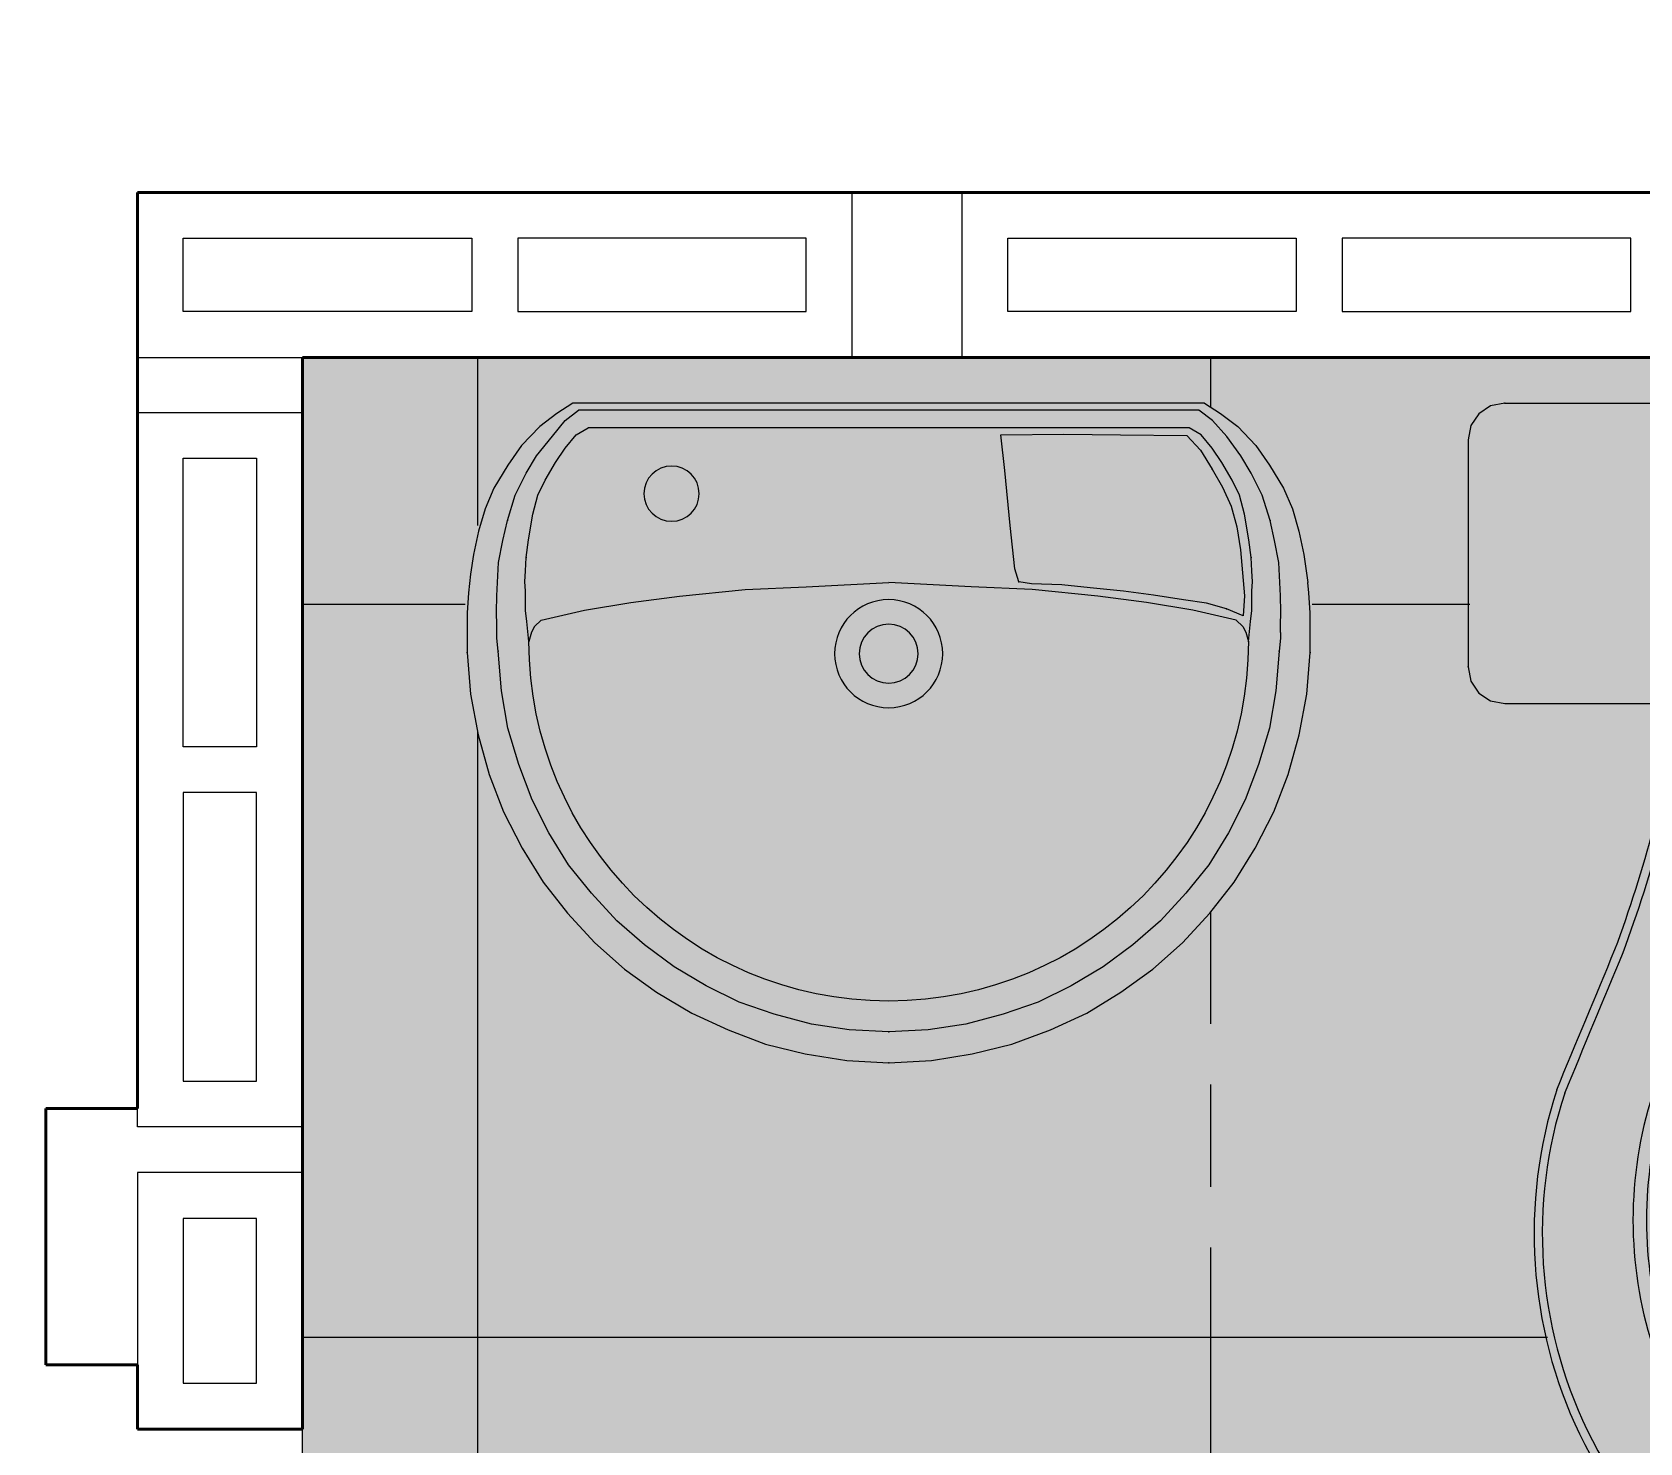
# Model space of a CAD drawing. Header units: millimetres. Extents: x 173 to 410, y -14 to 183.
# Drawn here: x 356.483 to 357.36, y -0.423 to 0.347 of the extents above; entities that cross this region are included whole.
import ezdxf

# ---------------------------------------------------------------- set-up
doc = ezdxf.new("R2010")
doc.units = ezdxf.units.MM
doc.linetypes.add('HIDDEN', pattern=[0.05, 0.025, -0.025])
doc.layers.get('0').update_dxf_attribs({"color": 4})
for name, color, linetype, lineweight in [('ARQ Alvenaria', 201, 'Continuous', 40), ('ARQ Anotações', 2, 'Continuous', 5), ('ARQ Equipamento', 4, 'Continuous', 18), ('ARQ Hachuras', 8, 'Continuous', 5), ('ARQ Visto', 152, 'Continuous', 13)]:
    doc.layers.add(name, color=color, linetype=linetype, lineweight=lineweight)
doc.layers.add('ARQ Forros', color=7, linetype='HIDDEN', lineweight=5, true_color=0xcacaca)
doc.layers.add('ARQ Pisos', color=9, linetype='Continuous', lineweight=5, true_color=0x808080)
doc.styles.get("Standard").update_dxf_attribs({"font": 'arial.ttf'})
doc.dimstyles.new('Executivo 1-50', dxfattribs={"dimtxt": 0.1, "dimasz": 0.035, "dimexe": 0, "dimexo": 0.0625, "dimgap": 0.03, "dimtad": 1, "dimzin": 0, "dimdsep": 46, "dimtxsty": 'Standard', "dimblk": 'DOT', "dimcen": 0.09, "dimclrd": 8, "dimclre": 8, "dimadec": 0, "dimazin": 0, "dimtfac": 1, "dimtix": 1, "dimtmove": 2, "dimatfit": 3, "dimldrblk": 'DOT', "dimfxl": 0.18, "dimfxlon": 1, "dimtolj": 1, "dimtzin": 0, "dimarcsym": 0})

# ---------------------------------------------------------------- blocks, each defined once
blk = doc.blocks.new('CP929_3')
at = {"layer": 'ARQ Equipamento', "lineweight": 13}
for p, q in [((-0.2115287524481368, -0.01643166668323602), (-0.2179712525227001, -0.02072666673294407)), ((-0.2036545856903376, -0.015), (-0.2115287524481368, -0.01643166668323602)), ((-0.2036545856903376, -0.015), (0.2036545856903376, -0.015)), ((0.2036545856903376, -0.015), (0.2115287524481368, -0.01643166668323602)), ((0.2115287524481368, -0.01643166668323602), (0.2172554191810809, -0.02072666673294407)), ((-0.2179712525227001, -0.02072666673294407), (-0.2222662525724058, -0.02716916680750728)), ((0.2172554191810809, -0.02072666673294407), (0.221550419230789, -0.02716916680750728)), ((-0.2222662525724058, -0.02716916680750728), (-0.2236979192556419, -0.03504333356530537)), ((-0.2236979192556419, -0.03504333356530537), (-0.2236979192556419, -0.1588825016652288)), ((0.221550419230789, -0.02716916680750728), (0.222982085914025, -0.03504333356530537)), ((0.222982085914025, -0.03504333356530537), (0.222982085914025, -0.1588825016652288)), ((-0.2236979192556419, -0.1588825016652288), (-0.2222662525724058, -0.166756668423028)), ((0.222982085914025, -0.1588825016652288), (0.221550419230789, -0.166756668423028)), ((-0.2222662525724058, -0.166756668423028), (-0.2179712525227001, -0.1731991684975913)), ((-0.2179712525227001, -0.1731991684975913), (-0.2115287524481368, -0.1774941685472993)), ((0.2172554191810809, -0.1731991684975913), (0.2115287524481368, -0.1774941685472993)), ((0.221550419230789, -0.166756668423028), (0.2172554191810809, -0.1731991684975913)), ((-0.2115287524481368, -0.1774941685472993), (-0.2036545856903376, -0.1789258352305353)), ((-0.2036545856903376, -0.1789258352305353), (-0.0003579166708072989, -0.1789258352305353)), ((-0.1027220845221905, -0.1796416685721533), (-0.1025311956310929, -0.1789258352305353)), ((0.2036545856903376, -0.1789258352305353), (-0.0003579166708072989, -0.1789258352305353)), ((0.1020062511805736, -0.1796416685721533), (0.1018153622894761, -0.1789258352305365)), ((0.2115287524481368, -0.1774941685472993), (0.2036545856903376, -0.1789258352305353)), ((-0.04044458380142033, -0.4373416715546546), (-0.04044458380142033, -0.360031670659904)), ((-0.04044458380142033, -0.360031670659904), (0.0003579166708095727, -0.360031670659904)), ((0.04044458380142033, -0.360031670659904), (-0.0003579166708072989, -0.360031670659904)), ((0.04044458380142033, -0.4373416715546546), (0.04044458380142033, -0.360031670659904))]:
    blk.add_line(p, q, dxfattribs=at)
for centre, radius in [((-0.0003579166708084225, -0.09696291761526711), 0.02158674712537493), ((-0.0003579166708084225, -0.09696291761526711), 0.018), ((-0.08411041764011998, -0.2458562526718231), 0.007516250086989658), ((0.08411041764012225, -0.2458562526718231), 0.007516250086989658)]:
    blk.add_circle(centre, radius, dxfattribs=at)
for centre, radius, start, end in [((-0.8587507371943275, -0.04854978668577985), 0.7625662167318603, 339.690884909924, 350.1629842843437), ((-0.8587507371943275, -0.04854978668577985), 0.7673098495117608, 339.690884909924, 350.1629842843437), ((0.8580349038527129, -0.04854978668577985), 0.7673098495117607, 189.8370157156563, 200.309115090076), ((0.8580349038527129, -0.04854978668577985), 0.7625662167318601, 189.8370157156563, 200.309115090076), ((-0.0003579166708072791, -0.3903805271800241), 0.1033638573651627, 90, 118.3761497668507), ((-0.0003579166708073351, -0.3903805271800262), 0.1033638573651648, 61.62385023314987, 89.99999999999997), ((-0.0003579166708073234, -0.3917922000729845), 0.09664782009355682, 89.99999999999999, 118.3761497668475), ((-0.0003579166708090741, -0.3917922000729874), 0.09664782009355964, 61.6238502331476, 89.99999999999898), ((0.01800337666368577, -0.4243728415082628), 0.1419982271193735, 118.3761497668502, 142.5177558963782), ((0.01763615079699627, -0.4251046681146561), 0.1345095024526816, 118.3761497668485, 142.5177558963809), ((-0.01835198413861313, -0.425104668114657), 0.1345095024526829, 37.48224410362138, 61.62385023314739), ((-0.01871921000530221, -0.424372841508264), 0.1419982271193757, 37.48224410362177, 61.62385023314937), ((-26.81303429814568, 10.72362884995541), 28.86297592288173, 337.3537962557552, 337.5183243718109), ((-25.37493177573591, 10.12485780523429), 27.30994412214506, 337.3514445783949, 337.5257351563743), ((25.37421594239429, 10.12485780523429), 27.30994412214506, 202.4742648436261, 202.6485554216055), ((26.81231846480406, 10.72362884995541), 28.86297592288174, 202.4816756281894, 202.6462037442452), ((0.04687807340122799, -0.4465149620908493), 0.1783853349403976, 142.5177558963782, 162.378416261088), ((-0.04759390674287589, -0.4465149620908747), 0.1783853349404395, 17.62158373891413, 37.48224410362179), ((0.04593335359978968, -0.4468039462855938), 0.1701688681172886, 142.51775589638, 162.3784162610702), ((-0.04664918694143242, -0.4468039462856248), 0.1701688681173288, 17.62158373889562, 37.48224410362459), ((0.06713372339786475, -0.4681412134071888), 0.2548776603958346, 162.090390093974, 205.4458276580441), ((0.0634273420000136, -0.4683659861772171), 0.2466944592399836, 161.867018372738, 205.762459364546), ((0.09236828956680486, -0.4609641718280501), 0.2261151938216108, 162.3784162610843, 180), ((-0.09308412290847161, -0.4609641718280501), 0.226115193821663, 1.406608122040671e-14, 17.62158373890987), ((-0.0641431753416282, -0.4683659861772171), 0.2466944592399836, 334.2375406354478, 18.13298162726201), ((-0.06784955673947934, -0.4681412134071888), 0.2548776603958346, 334.5541723419512, 17.90960990602599), ((0.09051376544205092, -0.4609641718280514), 0.2169441298208739, 162.3784162610696, 179.9999999999996), ((-0.09122959878371745, -0.4609641718280464), 0.2169441298209259, 359.9999999999991, 17.62158373889256), ((0, -0.4373416715546546), 0.04044458380142014, 180, 0), ((0.0923682895667941, -0.46096417182805), 0.2261151938216001, 180, 197.6215837389161), ((0.0905137654420409, -0.4609641718280461), 0.2169441298208639, 180.000000000001, 197.6215837389387), ((-0.0912295987836953, -0.4609641718280519), 0.2169441298209037, 342.3784162610907, 4.9846409423031e-13), ((-0.0930841229084492, -0.4609641718280499), 0.2261151938216406, 342.3784162610873, 359.9999999999999), ((0.04687807340122102, -0.475413381565256), 0.1783853349403889, 197.6215837389105, 217.4822441036218), ((0.0459333535997848, -0.4751243973705152), 0.1701688681172801, 197.6215837389364, 217.4822441036202), ((-0.04664918694142095, -0.4751243973704897), 0.1701688681173119, 322.517755896379, 342.3784162610893), ((-0.04759390674286077, -0.4754133815652367), 0.1783853349404206, 322.5177558963781, 342.3784162610865), ((0.007941428634164822, -0.4951440882259712), 0.1898284066500006, 205.762459364546, 267.2081109574299), ((0.007941428634164822, -0.4951440882259712), 0.1850847738701, 205.762459364546, 267.2081109574299), ((0.01763615079699852, -0.4968236755414418), 0.1345095024526854, 217.4822441036212, 241.6238502331457), ((-0.00865726197577942, -0.4951440882259712), 0.1850847738700999, 272.7918890425701, 334.2375406354479), ((-0.00865726197577942, -0.4951440882259712), 0.1898284066500005, 272.7918890425701, 334.2375406354479), ((-0.01835198413861322, -0.496823675541443), 0.134509502452684, 298.3761497668524, 322.5177558963813), ((0.0180033766636887, -0.4975555021478348), 0.1419982271193772, 217.4822441036219, 241.6238502331482), ((-0.01871921000530266, -0.4975555021478352), 0.1419982271193765, 298.3761497668507, 322.5177558963781), ((-0.0003579166708072091, -0.5315478164760731), 0.1033638573651655, 241.6238502331486, 270), ((-0.0003579166708083617, -0.530136143583112), 0.09664782009356031, 241.6238502331467, 270.0000000000007), ((-0.0003579166708069171, -0.5301361435831127), 0.09664782009355966, 269.9999999999998, 298.376149766851), ((-0.0003579166708074449, -0.5315478164760739), 0.1033638573651648, 270.0000000000001, 298.3761497668502)]:
    blk.add_arc(centre, radius, start, end, dxfattribs=at)
for p in [(-0.2036545856903376, -0.015), (0.2036545856903376, -0.015), (-0.2236979192556419, -0.1588825016652288), (0.222982085914025, -0.1588825016652288), (-0.1027220845221905, -0.1796416685721533), (0.1020062511805736, -0.1796416685721533)]:
    blk.add_point(p, dxfattribs=at)
blk = doc.blocks.new('L915_2')
at = {"layer": 'ARQ Equipamento', "lineweight": 13}
for p, q in [((-0.1723498485683354, 0), (-0.1810382965394297, -0.005638495542108331)), ((-0.1723498485683354, 0), (0.1723498485683331, 0)), ((0.1723498485683308, 0), (0.1810382965394274, -0.005638495542108331)), ((-0.1810382965394297, -0.005638495542108331), (-0.190492244698753, -0.0127755590464011)), ((-0.1766634614549753, -0.00935605008583309), (-0.1693665184884139, -0.003832018698348634)), ((-0.1693665184884117, -0.003832018698347497), (0.1693665184884117, -0.003832018698348634)), ((0.1766634614549707, -0.009356050085833092), (0.1693665184884117, -0.003832018698348634)), ((0.1810382965394274, -0.005638495542108331), (0.1904922446987507, -0.0127755590464011)), ((-0.190492244698753, -0.0127755590464011), (-0.2003663740720708, -0.02306131497144007)), ((-0.1845554168479998, -0.01817578337747191), (-0.1766634614549753, -0.00935605008583309)), ((-0.1765746175842082, -0.02446877692793521), (-0.1706201029217823, -0.01726664938147735)), ((-0.1706201029217823, -0.01726664938147735), (-0.1640387884452844, -0.01336953813848311)), ((-0.1640387884452821, -0.01336953813848197), (0.1640387884452798, -0.01336953813848311)), ((-0.126616084820987, -0.01724171474971797), (-0.1627384953516685, -0.01755556290266725)), ((-0.09551937771821713, -0.01692786659676813), (-0.126616084820987, -0.01724171474971797)), ((-0.06128160597300166, -0.01724171474971797), (-0.09551937771821713, -0.01692786659676813)), ((-0.06348036641749104, -0.03670023945347511), (-0.06128160597300166, -0.01724171474971797)), ((0.1706201029217823, -0.01726664938147735), (0.1640387884452798, -0.01336953813848311)), ((0.1765746175842082, -0.02446877692793521), (0.1706201029217823, -0.01726664938147735)), ((0.1835593534338545, -0.01802339494242347), (0.1766634614549707, -0.009356050085833092)), ((0.1904922446987507, -0.0127755590464011), (0.2003663740720685, -0.02306131497144007)), ((-0.2003663740720708, -0.02306131497144007), (-0.2079295447553522, -0.03376690263049001)), ((-0.1921729543599645, -0.02872898260147337), (-0.1845554168479998, -0.01817578337747191)), ((-0.1819023476273401, -0.0322971572763214), (-0.1765746175842082, -0.02446877692793521)), ((-0.170277096077873, -0.02571558448979829), (-0.17655925575232, -0.03607254314757597)), ((-0.1627384953516685, -0.01755556290266725), (-0.170277096077873, -0.02571558448979829)), ((0.1819023476273355, -0.0322971572763214), (0.1765746175842082, -0.02446877692793521)), ((0.1921729543599599, -0.02872898260147338), (0.1835593534338545, -0.01802339494242347)), ((0.2003663740720685, -0.02306131497144007), (0.20792954475535, -0.03376690263049001)), ((-0.2079295447553522, -0.03376690263049001), (-0.2154927002438535, -0.04636171789781031)), ((-0.1978453171776459, -0.03817509025326898), (-0.1921729543599645, -0.02872898260147337)), ((-0.1875405221930601, -0.04196014000374305), (-0.1819023476273401, -0.0322971572763214)), ((0.1875405221930555, -0.04196014000374305), (0.1819023476273355, -0.0322971572763214)), ((0.1978453171776414, -0.03817509025326898), (0.1921729543599599, -0.02872898260147338)), ((0.20792954475535, -0.03376690263049001), (0.2154927002438512, -0.04636171789781031)), ((-0.2039378764041044, -0.0501401579195732), (-0.1978453171776459, -0.03817509025326898)), ((-0.1914251889130583, -0.05024054982209236), (-0.1875405221930601, -0.04196014000374305)), ((-0.17655925575232, -0.03607254314757597), (-0.1822132024982784, -0.0458018054994551)), ((-0.06630733979046909, -0.06682955577318125), (-0.06348036641749104, -0.03670023945347511)), ((0.191425188913056, -0.05024054982209236), (0.1875405221930555, -0.04196014000374305)), ((0.2039378764040998, -0.0501401579195732), (0.1978453171776414, -0.03817509025326898)), ((-0.2154927002438535, -0.04636171789781031), (-0.2203247310230995, -0.05769703796309841)), ((-0.2081396277649606, -0.06399443799936932), (-0.2039378764041044, -0.0501401579195732)), ((-0.1942739364038425, -0.06059105069894543), (-0.1914251889130583, -0.05024054982209236)), ((-0.1822132024982784, -0.0458018054994551), (-0.1869248146567247, -0.05615876415723278)), ((0.1942739364038402, -0.06059105069894543), (0.191425188913056, -0.05024054982209236)), ((0.2081396277649583, -0.06399443799936932), (0.2039378764040998, -0.0501401579195732)), ((0.2154927002438512, -0.04636171789781031), (0.220324731023095, -0.05769703796309841)), ((-0.2203247310230995, -0.05769703796309841), (-0.2238962181603506, -0.0698720214964078)), ((-0.1966319533233604, -0.07457044458611904), (-0.1942739364038425, -0.06059105069894543)), ((-0.1869248146567247, -0.05615876415723278), (-0.1900658944939482, -0.06745725207908038)), ((0.1966319533233559, -0.07457044458611904), (0.1942739364038402, -0.06059105069894543)), ((0.220324731023095, -0.05769703796309841), (0.223896218160346, -0.0698720214964078)), ((-0.2238962181603506, -0.0698720214964078), (-0.226627373259164, -0.08267673743595537)), ((-0.21066068465939, -0.07490994152542442), (-0.2081396277649606, -0.06399443799936932)), ((-0.1900658944939482, -0.06745725207908038), (-0.1919505484741944, -0.08001114780750528)), ((-0.06882020669920394, -0.09036810646528295), (-0.06630733979046909, -0.06682955577318125)), ((0.2106606846593854, -0.07490994152542442), (0.2081396277649583, -0.06399443799936932)), ((0.223896218160346, -0.0698720214964078), (0.2266273732591617, -0.08267673743595537)), ((-0.2129716433494264, -0.08687500919172862), (-0.21066068465939, -0.07490994152542442)), ((-0.1978855377567311, -0.08427764411940303), (-0.1966319533233604, -0.07457044458611904)), ((0.1978855377567265, -0.08427764411940303), (0.1966319533233559, -0.07457044458611904)), ((0.2129716433494241, -0.08687500919172862), (0.2106606846593854, -0.07490994152542442)), ((-0.226627373259164, -0.08267673743595537), (-0.2287267474987789, -0.09785908321674867)), ((-0.2135106021481283, -0.09784284353544365), (-0.2129716433494264, -0.08687500919172862)), ((-0.1981989300663758, -0.09147977166586145), (-0.1978855377567311, -0.08427764411940303)), ((-0.1919505484741944, -0.08001114780750528), (-0.1932069743311718, -0.0925650283411511)), ((0.1981989300663758, -0.09147977166586145), (0.1978855377567265, -0.08427764411940303)), ((0.2135106021481238, -0.09784284353544365), (0.2129716433494241, -0.08687500919172862)), ((0.2266273732591617, -0.08267673743595537), (0.2281984057699151, -0.0933681785214634)), ((-0.1985123223760252, -0.09742934802412834), (-0.1981989300663758, -0.09147977166586145)), ((-0.1932069743311718, -0.0925650283411511), (-0.1941493089186838, -0.105118924069576)), ((-0.0710189519489154, -0.09758658359356559), (-0.06882020669920394, -0.09036810646528295)), ((0.1985123223760229, -0.09742934802412834), (0.1981989300663758, -0.09147977166586145)), ((0.2281984057699151, -0.0933681785214634), (0.2293994500108101, -0.103577054569065)), ((-0.2299999721312611, -0.1143864527371142), (-0.2293994500108147, -0.103577054569065)), ((-0.2293994500108147, -0.103577054569065), (-0.2287267474987789, -0.09785908321674867)), ((-0.2140094923155311, -0.1138320963785651), (-0.2138750337192619, -0.1052340397126039)), ((-0.2138750337192619, -0.1052340397126039), (-0.2135106021481283, -0.09784284353544365)), ((-0.1981722997475595, -0.1023760103281711), (-0.1985123223760252, -0.09742934802412834)), ((-0.1981722997475595, -0.1077807094121948), (-0.1981722997475595, -0.1023760103281711)), ((-0.1941493089186838, -0.105118924069576), (-0.1935210807954149, -0.1161035638384743)), ((-0.1608538565662025, -0.1073158459454442), (-0.144520229256816, -0.1048050759166261)), ((-0.144520229256816, -0.1048050759166261), (-0.1281866171422075, -0.1026081388459795)), ((-0.1281866171422075, -0.1026081388459795), (-0.1099683510473574, -0.1007250499282821)), ((-0.1142354546641513, -0.1053221484383965), (-0.0783860325354294, -0.1016264707853884)), ((-0.1099683510473574, -0.1007250499282821), (-0.094577058325483, -0.09915582435831312)), ((-0.094577058325483, -0.09915582435831312), (-0.07792933974663128, -0.098528128052414)), ((-0.0783860325354294, -0.1016264707853884), (-0.04503915903353799, -0.100294191608628)), ((-0.07792933974663128, -0.098528128052414), (-0.0710189519489154, -0.09758658359356559)), ((-0.04503915903353799, -0.100294191608628), (-2.273736754432321e-15, -0.09785908321674867)), ((0.04503915903353801, -0.100294191608628), (0, -0.09785908321674867)), ((0.07838603253542717, -0.1016264707853884), (0.04503915903353801, -0.100294191608628)), ((0.1142354546641513, -0.1053221484383965), (0.07838603253542717, -0.1016264707853884)), ((0.1981722997475595, -0.1023760103281711), (0.1985123223760229, -0.09742934802412834)), ((0.1981722997475595, -0.1077807094121948), (0.1981722997475595, -0.1023760103281711)), ((0.2138750337192573, -0.1052340397126039), (0.2135106021481238, -0.09784284353544365)), ((0.2140094923155289, -0.1138320963785651), (0.2138750337192573, -0.1052340397126039)), ((0.2293994500108101, -0.103577054569065), (0.2299999721312565, -0.1143864527371142)), ((-0.2138750337192619, -0.1213553959612807), (-0.2140094923155311, -0.1138320963785651)), ((-0.1981722997475595, -0.1131854084962197), (-0.1981722997475595, -0.1077807094121948)), ((-0.1975717776271154, -0.1191906297006909), (-0.1981722997475595, -0.1131854084962197)), ((-0.1935210807954149, -0.1161035638384743), (-0.1844119477479899, -0.1123374011978581)), ((-0.1897447513390193, -0.11842364917613), (-0.166017977764152, -0.1129977979344693)), ((-0.1844119477479899, -0.1123374011978581), (-0.1734181759150965, -0.1091989348631415)), ((-0.1734181759150965, -0.1091989348631415), (-0.1608538565662025, -0.1073158459454442)), ((-0.166017977764152, -0.1129977979344693), (-0.1406957542236819, -0.1087335502535638)), ((-0.1406957542236819, -0.1087335502535638), (-0.1142354546641513, -0.1053221484383965)), ((0.1406957542236819, -0.1087335502535638), (0.1142354546641513, -0.1053221484383965)), ((0.166017977764152, -0.1129977979344693), (0.1406957542236819, -0.1087335502535638)), ((0.1897447513390193, -0.11842364917613), (0.166017977764152, -0.1129977979344693)), ((0.1975717776271108, -0.1191906297006909), (0.1981722997475595, -0.1131854084962197)), ((0.1981722997475595, -0.1131854084962197), (0.1981722997475595, -0.1077807094121948)), ((0.2138750337192573, -0.1213553959612807), (0.2140094923155289, -0.1138320963785651)), ((-0.2299999721312611, -0.1251958509051627), (-0.2299999721312611, -0.1143864527371142)), ((-0.2138249961292581, -0.1251958509051627), (-0.2138750337192619, -0.1213553959612807)), ((-0.1969712555066667, -0.1245953287847158), (-0.1975717776271154, -0.1191906297006909)), ((-0.1933164982063522, -0.121972228000447), (-0.195013496670274, -0.1249395099589293)), ((-0.1897447513390193, -0.11842364917613), (-0.1933164982063522, -0.121972228000447)), ((0.1897447513390193, -0.11842364917613), (0.1933164982063499, -0.121972228000447)), ((0.1933164982063499, -0.121972228000447), (0.195013496670274, -0.1249395099589293)), ((0.1969712555066644, -0.1245953287847158), (0.1975717776271108, -0.1191906297006909)), ((0.2138249961292558, -0.1251958509051627), (0.2138750337192573, -0.1213553959612807)), ((0.2299999721312565, -0.1143864527371142), (0.2299999721312565, -0.1251958509051627)), ((-0.2299999721312611, -0.1360052490732113), (-0.2299999721312611, -0.1251958509051627)), ((-0.2137858748791882, -0.1251958509051627), (-0.2137858748791882, -0.1281984615073986)), ((-0.2137858748791882, -0.1281984615073986), (-0.2131853527587396, -0.1354047269527638)), ((-0.1963707333862203, -0.1300000278687401), (-0.1969712555066667, -0.1245953287847158)), ((-0.195013496670274, -0.1249395099589293), (-0.1963707333862203, -0.1300000278687401)), ((0.195013496670274, -0.1249395099589293), (0.196370733386218, -0.1300000278687401)), ((0.196370733386218, -0.1300000278687401), (0.1969712555066644, -0.1245953287847158)), ((0.2131853527587396, -0.1354047269527638), (0.2137858748791837, -0.1281984615073986)), ((0.2137858748791837, -0.1281984615073986), (0.2138249961292558, -0.1251958509051627)), ((0.2299999721312565, -0.1251958509051627), (0.2299999721312565, -0.1360052490732113)), ((-0.2281984057699196, -0.1588250896502035), (-0.2299999721312611, -0.1360052490732113)), ((-0.2131853527587396, -0.1354047269527638), (-0.2113837863973981, -0.1570235232888621)), ((0.2113837863973981, -0.1570235232888621), (0.2131853527587396, -0.1354047269527638)), ((0.2299999721312565, -0.1360052490732113), (0.2281984057699151, -0.1588250896502035)), ((-0.2113837863973981, -0.1570235232888621), (-0.2077806536747153, -0.1774412753840647)), ((0.2077806536747153, -0.1774412753840647), (0.2113837863973981, -0.1570235232888621)), ((-0.2239947509267904, -0.1810444081067476), (-0.2281984057699196, -0.1588250896502035)), ((0.2281984057699151, -0.1588250896502035), (0.2239947509267881, -0.1810444081067476)), ((-0.2179895297223197, -0.2026632044428453), (-0.2239947509267904, -0.1810444081067476)), ((-0.2077806536747153, -0.1774412753840647), (-0.2017754324702446, -0.1972585053588211)), ((0.2017754324702423, -0.197258505358821), (0.2077806536747153, -0.1774412753840647)), ((0.2239947509267881, -0.1810444081067476), (0.2179895297223152, -0.2026632044428453)), ((-0.2017754324702446, -0.1972585053588211), (-0.1945691670248789, -0.2164752132131304)), ((0.1945691670248766, -0.2164752132131304), (0.2017754324702423, -0.197258505358821)), ((-0.2101827421565054, -0.2230809565380485), (-0.2179895297223197, -0.2026632044428453)), ((0.2179895297223152, -0.2026632044428453), (0.2101827421565008, -0.2230809565380485)), ((-0.1945691670248789, -0.2164752132131304), (-0.185561335218174, -0.2344908768265447)), ((0.1855613352181695, -0.2344908768265447), (0.1945691670248766, -0.2164752132131304)), ((-0.1999738661089032, -0.2428981865128048), (-0.2101827421565054, -0.2230809565380485)), ((0.2101827421565008, -0.2230809565380485), (0.1999738661089009, -0.2428981865128048)), ((-0.185561335218174, -0.2344908768265447), (-0.1747519370501232, -0.251906018319512)), ((0.1747519370501209, -0.251906018319512), (0.1855613352181695, -0.2344908768265447)), ((-0.1885639458204082, -0.2615143722466661), (-0.1999738661089032, -0.2428981865128048)), ((0.1999738661089009, -0.2428981865128048), (0.1885639458204037, -0.2615143722466661)), ((-0.1747519370501232, -0.251906018319512), (-0.1621409725207332, -0.2675195934511379)), ((0.1621409725207286, -0.2675195934511379), (0.1747519370501209, -0.251906018319512)), ((-0.1753524591705695, -0.2783289916191864), (-0.1885639458204082, -0.2615143722466661)), ((0.1885639458204037, -0.2615143722466661), (0.1753524591705673, -0.2783289916191864)), ((-0.1621409725207332, -0.2675195934511379), (-0.1483289637504481, -0.2825326464623168)), ((0.1483289637504436, -0.2825326464623168), (0.1621409725207286, -0.2675195934511379)), ((-0.1603394061593917, -0.2945430888712599), (-0.1753524591705695, -0.2783289916191864)), ((0.1753524591705673, -0.2783289916191864), (0.1603394061593895, -0.2945430888712599)), ((-0.1483289637504481, -0.2825326464623168), (-0.133315910739268, -0.2957441331121544)), ((0.1333159107392657, -0.2957441331121544), (0.1483289637504436, -0.2825326464623168)), ((-0.1441253089073189, -0.3089556197619913), (-0.1603394061593917, -0.2945430888712599)), ((-0.133315910739268, -0.2957441331121544), (-0.1171018134871951, -0.3077545755210974)), ((0.1171018134871929, -0.3077545755210974), (0.1333159107392657, -0.2957441331121544)), ((0.1603394061593895, -0.2945430888712599), (0.1441253089073143, -0.3089556197619913)), ((-0.1267101674143509, -0.3215665842913814), (-0.1441253089073189, -0.3089556197619913)), ((-0.1171018134871951, -0.3077545755210974), (-0.09968667199422954, -0.3179634515686985)), ((0.09968667199422498, -0.3179634515686985), (0.1171018134871929, -0.3077545755210974)), ((0.1441253089073143, -0.3089556197619913), (0.1267101674143464, -0.3215665842913814)), ((-0.108093981680488, -0.3329765045798774), (-0.1267101674143509, -0.3215665842913814)), ((-0.09968667199422954, -0.3179634515686985), (-0.08167100838081523, -0.3269712833754062)), ((0.08167100838081069, -0.3269712833754062), (0.09968667199422498, -0.3179634515686985)), ((0.1267101674143464, -0.3215665842913814), (0.1074934595600394, -0.3329765045798774)), ((-0.08827675170573229, -0.3419843363865852), (-0.108093981680488, -0.3329765045798774)), ((-0.08167100838081523, -0.3269712833754062), (-0.06245430052650589, -0.3335770267003244)), ((0.06245430052650362, -0.3335770267003244), (0.08167100838081069, -0.3269712833754062)), ((0.1074934595600394, -0.3329765045798774), (0.08767622958528362, -0.3419843363865852)), ((-0.0672584774900838, -0.3497911239523978), (-0.08827675170573229, -0.3419843363865852)), ((-0.06245430052650589, -0.3335770267003244), (-0.04203654843130153, -0.3389817257843493)), ((-0.04203654843130153, -0.3389817257843493), (-0.02161879633609942, -0.3419843363865852)), ((-0.02161879633609942, -0.3419843363865852), (-2.273736754432321e-15, -0.3431853806274796)), ((-2.273736754432321e-15, -0.3431853806274796), (0.02161879633609488, -0.3419843363865852)), ((0.02161879633609488, -0.3419843363865852), (0.04203654843129925, -0.3389817257843493)), ((0.04203654843129925, -0.3389817257843493), (0.06245430052650362, -0.3335770267003244)), ((0.08767622958528362, -0.3419843363865852), (0.06725847749007927, -0.3497911239523978)), ((-0.04563968115398665, -0.3551958230364221), (-0.0672584774900838, -0.3497911239523978)), ((0.06725847749007927, -0.3497911239523978), (0.04563968115398211, -0.3551958230364221)), ((-0.02342036269744085, -0.3587989557591055), (-0.04563968115398665, -0.3551958230364221)), ((-2.273736754432321e-15, -0.36), (-0.02342036269744085, -0.3587989557591055)), ((0.02281984057698992, -0.3587989557591055), (-2.273736754432321e-15, -0.36)), ((0.04563968115398211, -0.3551958230364221), (0.02281984057698992, -0.3587989557591055))]:
    blk.add_line(p, q, dxfattribs=at)
for centre, radius in [((0.1184966695993648, -0.04939404554188172), 0.01508581109), ((-2.273736754432321e-15, -0.1367387789501475), 0.02949504582381875), ((-2.273736754432321e-15, -0.1367387789501475), 0.01611278801557774)]:
    blk.add_circle(centre, radius, dxfattribs=at)
blk.add_arc((-2.273736754432321e-15, -0.1300000278687401), 0.1963707333862193, 180, 360, dxfattribs=at)
for p in [(-0.17655925575232, -0.03607254314757597), (-0.2081396277649606, -0.06399443799936932), (0.2081396277649583, -0.06399443799936932), (-0.1978855377567311, -0.08427764411940303), (0.1978855377567265, -0.08427764411940303), (-0.0710189519489154, -0.09758658359356559), (-0.1844119477479899, -0.1123374011978581), (-0.1963707333862203, -0.1300000278687401), (0.196370733386218, -0.1300000278687401), (-0.2299999721312611, -0.1360052490732113), (-0.2131853527587396, -0.1354047269527638), (0.2131853527587396, -0.1354047269527638), (0.2299999721312565, -0.1360052490732113), (-2.273736754432321e-15, -0.3431853806274796), (-2.273736754432321e-15, -0.36)]:
    blk.add_point(p, dxfattribs=at)
blk = doc.blocks.new('_DOT')
at = {"color": 0, "linetype": 'ByBlock', "lineweight": -2}
blk.add_line((-0.5, 0), (-1, 0), dxfattribs=at)
at = {"color": 0, "linetype": 'ByBlock', "const_width": 0.5}
blk.add_lwpolyline([(-0.25, 0, 1), (0.25, 0, 1)], format="xyb", close=True, dxfattribs=at)
blk = doc.blocks.new('*D2270')
at = {"layer": 'ARQ Anotações', "color": 8, "lineweight": -2, "transparency": 16777216}
for p, q in [((356.3557700808209, 0.1695804527229719), (356.1757700808209, 0.169580452722972)), ((356.1757700808209, 0.134580452722972), (356.1757700808209, -1.130420266605271)), ((355.9957700808209, -1.16542026660527), (356.1757700808209, -1.16542026660527))]:
    blk.add_line(p, q, dxfattribs=at)
at = {"layer": 'Defpoints', "color": 0, "transparency": 16777216}
for p in [(356.644122199436, 0.1695804527229718), (355.6153722380001, -1.16542026660527), (356.1757700808209, -1.16542026660527)]:
    blk.add_point(p, dxfattribs=at)
at = {"layer": 'ARQ Anotações', "color": 8, "lineweight": -2, "transparency": 16777216, "xscale": 0.035, "yscale": 0.035, "zscale": 0.035}
for p, rotation in [((356.1757700808209, 0.169580452722972), 90), ((356.1757700808209, -1.16542026660527), 270)]:
    blk.add_blockref('_DOT', p, dxfattribs=dict(at, rotation=rotation))
at = {"layer": 'ARQ Anotações', "color": 0, "transparency": 16777216, "insert": (356.0946786756367, -0.497919906941092), "char_height": 0.1, "attachment_point": 5, "rotation": 90}
blk.add_mtext('\\A1;1.34', dxfattribs=at)
blk = doc.blocks.new('*D2290')
at = {"layer": 'ARQ Anotações', "color": 8, "lineweight": -2, "transparency": 16777216}
for p, q in [((356.1757700808209, 0.2945804527229753), (356.1757700808209, 0.3295804527229753)), ((356.3557700808209, 0.2595804527229753), (356.1757700808209, 0.2595804527229753)), ((356.1757700808209, 0.169580452722972), (356.1757700808209, 0.2595804527229753)), ((356.3557700808209, 0.1695804527229719), (356.1757700808209, 0.169580452722972)), ((356.1757700808209, 0.134580452722972), (356.1757700808209, 0.09958045272297196))]:
    blk.add_line(p, q, dxfattribs=at)
at = {"layer": 'Defpoints', "color": 0, "transparency": 16777216}
for p in [(356.1757700808209, 0.2595804527229753), (356.5403722765555, 0.2595804527229753), (356.644122199436, 0.1695804527229718)]:
    blk.add_point(p, dxfattribs=at)
at = {"layer": 'ARQ Anotações', "color": 8, "lineweight": -2, "transparency": 16777216, "xscale": 0.035, "yscale": 0.035, "zscale": 0.035}
for p, rotation in [((356.1757700808209, 0.2595804527229753), 270), ((356.1757700808209, 0.169580452722972), 90)]:
    blk.add_blockref('_DOT', p, dxfattribs=dict(at, rotation=rotation))
at = {"layer": 'ARQ Anotações', "color": 0, "transparency": 16777216, "insert": (356.0947127820487, 0.2145804527230309), "char_height": 0.1, "attachment_point": 5, "rotation": 90}
blk.add_mtext('\\A1;0.09', dxfattribs=at)

msp = doc.modelspace()

# ---------------------------------------------------------------- hatches: boundary and pattern name
at = {"layer": 'ARQ Forros'}
h = msp.add_hatch(color=256, dxfattribs=at)
h.dxf.hatch_style = 1
h.paths.add_polyline_path([(358.5903827428131, -1.165434799607478), (358.600382694077, -0.07042635329191071), (357.8003827428131, -0.07042635329192493), (357.8003827428131, 0.1695737540768327), (356.6303827765555, 0.1695737540768327), (356.6303827765555, -1.165434853291902)])
at = {"layer": 'ARQ Pisos'}
h = msp.add_hatch(dxfattribs=at)
h.set_pattern_fill('NET', color=256, scale=3.2)
h.set_pattern_definition([(0, (370.7258852326437, -1.165424799607475), (0, 0.4), []), (90, (370.7258852326437, -1.165424799607475), (-0.4, 2.449293598294707e-17), [])])
h.paths.add_polyline_path([(358.5903827428131, -1.165434799607478), (358.600382694077, -0.07042635329191071), (357.8003827428131, -0.07042635329192493), (357.8003827428131, 0.1695737540768327), (356.6303827765555, 0.1695737540768327), (356.6303827765555, -1.165434853291902)])
edge = h.paths.add_edge_path(flags=0)
edge.add_line((356.7606375886724, 0.02615266210915124), (356.784364381251, 0.03157843024832019))
edge = h.paths.add_edge_path(flags=0)
edge.add_line((356.784364381251, 0.03157843024832019), (356.8096866197267, 0.03584258923872241))
edge = h.paths.add_edge_path(flags=0)
edge.add_line((356.8096866197267, 0.03584258923871531), (356.8361469312345, 0.03925389837729298))
edge = h.paths.add_edge_path(flags=0)
edge.add_line((356.8361469312345, 0.03925389837729298), (356.871996366307, 0.04294945046853726))
edge = h.paths.add_edge_path(flags=0)
edge.add_line((356.871996366307, 0.04294945046853726), (356.9053432444749, 0.0442816128486605))
edge = h.paths.add_edge_path(flags=0)
edge.add_line((356.905343244475, 0.0442816128486605), (356.9503824120371, 0.04671656349195175))
edge = h.paths.add_edge_path(flags=0)
edge.add_line((356.7606375886724, 0.02615266210915124), (356.7570658293762, 0.02260409579481504))
edge = h.paths.add_edge_path(flags=0)
edge.add_line((356.7570658293762, 0.02260409579481504), (356.7553688205195, 0.01963681978004317))
edge = h.paths.add_edge_path(flags=0)
edge.add_line((356.7553688205195, 0.01963681978004317), (356.7540115660792, 0.01457630662395459))
edge = h.paths.add_edge_path(flags=0)
edge.add_line((356.7540115660792, 0.01457630662395459), (356.7534110628886, 0.01998100781126411))
edge = h.paths.add_edge_path(flags=0)
edge.add_line((356.7534110628886, 0.019981007811257), (356.752810559698, 0.02538570899856651))
edge = h.paths.add_edge_path(flags=0)
edge.add_line((356.752810559698, 0.02538570899856651), (356.7522100586107, 0.03139093230631929))
edge = h.paths.add_edge_path(flags=0)
edge.add_line((356.7522100586107, 0.03139093230631218), (356.7522100775405, 0.03679563139030151))
edge = h.paths.add_edge_path(flags=0)
edge.add_line((356.7522100775405, 0.03679563139030151), (356.7522100964703, 0.04220033047429084))
edge = h.paths.add_edge_path(flags=0)
edge.add_line((356.7522100964703, 0.04220033047429794), (356.7518700911675, 0.04714699396923194))
edge = h.paths.add_edge_path(flags=0)
edge.add_line((356.7518700911675, 0.04714699396923194), (356.7521835043153, 0.05309656922981176))
edge = h.paths.add_edge_path(flags=0)
edge.add_line((356.7521835043153, 0.05309656922981176), (356.7524969218503, 0.06029869567857915))
edge = h.paths.add_edge_path(flags=0)
edge.add_line((356.7524969218503, 0.06029869567857915), (356.7537505402829, 0.07000589082115383))
edge = h.paths.add_edge_path(flags=0)
edge.add_line((356.7537505402829, 0.07000589082114672), (356.7561086061648, 0.08398527644933651))
edge = h.paths.add_edge_path(flags=0)
edge.add_line((356.7561086061648, 0.08398527644933651), (356.758957389908, 0.09433576734845772))
edge = h.paths.add_edge_path(flags=0)
edge.add_line((356.758957389908, 0.09433576734846483), (356.7628420856299, 0.1026161635608069))
edge = h.paths.add_edge_path(flags=0)
edge.add_line((356.7628420856299, 0.1026161635608069), (356.76848029404, 0.1122791265405958))
edge = h.paths.add_edge_path(flags=0)
edge.add_line((356.76848029404, 0.1122791265405958), (356.7738080515018, 0.1201074882286868))
edge = h.paths.add_edge_path(flags=0)
edge.add_line((356.7738080515018, 0.1201074882286868), (356.7797625913895, 0.1273095949195557))
edge = h.paths.add_edge_path(flags=0)
edge.add_line((356.7797625913894, 0.1273095949195557), (356.7863439195154, 0.1312066831116319))
edge = h.paths.add_edge_path(flags=0)
edge.add_line((357.1401270913481, 0.02615133295624261), (357.1164003367772, 0.03157726730032451))
edge = h.paths.add_edge_path(flags=0)
edge.add_line((357.1164003367772, 0.03157726730033161), (357.0910781281723, 0.03584160367169531))
edge = h.paths.add_edge_path(flags=0)
edge.add_line((357.0910781281724, 0.0358416036716882), (357.0646178405614, 0.03925309816339606))
edge = h.paths.add_edge_path(flags=0)
edge.add_line((357.0646178405614, 0.03925309816340317), (357.0287684313769, 0.04294890137813567))
edge = h.paths.add_edge_path(flags=0)
edge.add_line((357.0287684313769, 0.04294890137812857), (356.9954215625415, 0.04428129735150677))
edge = h.paths.add_edge_path(flags=0)
edge.add_line((356.9954215625415, 0.04428129735151387), (356.9503824120371, 0.04671656349195175))
edge = h.paths.add_edge_path(flags=0)
edge.add_line((357.114421496404, 0.1312055340277674), (356.7863439195155, 0.1312066831116319))
edge = h.paths.add_edge_path(flags=0)
edge.add_line((357.1401270913481, 0.02615133295624261), (357.1436988257865, 0.02260274162199138))
edge = h.paths.add_edge_path(flags=0)
edge.add_line((357.1436988257866, 0.02260274162199138), (357.1453958138577, 0.01963545371983244))
edge = h.paths.add_edge_path(flags=0)
edge.add_line((357.1453958138576, 0.01963545371983244), (357.1467530328492, 0.01457493105636232))
edge = h.paths.add_edge_path(flags=0)
edge.add_line((357.1467530328492, 0.01457493105636232), (357.1473535738995, 0.01997962803703857))
edge = h.paths.add_edge_path(flags=0)
edge.add_line((357.1473535738995, 0.01997962803703857), (357.1479541149498, 0.02538432501771481))
edge = h.paths.add_edge_path(flags=0)
edge.add_line((357.1479541149498, 0.02538432501771481), (357.1485546581034, 0.03138954411883432))
edge = h.paths.add_edge_path(flags=0)
edge.add_line((357.1485546581034, 0.03138954411883432), (357.1485546770332, 0.03679424320282365))
edge = h.paths.add_edge_path(flags=0)
edge.add_line((357.1485546770332, 0.03679424320283076), (357.148554695963, 0.04219894228682008))
edge = h.paths.add_edge_path(flags=0)
edge.add_line((357.148554695963, 0.04219894228682008), (357.1488947359171, 0.04714560339990825))
edge = h.paths.add_edge_path(flags=0)
edge.add_line((357.1488947359171, 0.04714560339990825), (357.1485813644456, 0.05309518085578802))
edge = h.paths.add_edge_path(flags=0)
edge.add_line((357.1485813644456, 0.05309518085578802), (357.1482679973612, 0.06029730949985534))
edge = h.paths.add_edge_path(flags=0)
edge.add_line((357.1482679973613, 0.06029730949985534), (357.1470144469272, 0.07000451342372926))
edge = h.paths.add_edge_path(flags=0)
edge.add_line((357.1470144469272, 0.07000451342372216), (357.1446564789702, 0.08398391556970708))
edge = h.paths.add_edge_path(flags=0)
edge.add_line((357.1446564789701, 0.08398391556971418), (357.1418077677317, 0.09433442642417234))
edge = h.paths.add_edge_path(flags=0)
edge.add_line((357.1418077677318, 0.09433442642417234), (357.1379231300137, 0.1026148498484254))
edge = h.paths.add_edge_path(flags=0)
edge.add_line((357.1379231300137, 0.1026148498484183), (357.1322849892924, 0.1122778523233556))
edge = h.paths.add_edge_path(flags=0)
edge.add_line((357.1322849892924, 0.1122778523233556), (357.126957286668, 0.1201062513319435))
edge = h.paths.add_edge_path(flags=0)
edge.add_line((357.126957286668, 0.1201062513319435), (357.1210027972309, 0.1273083997339022))
edge = h.paths.add_edge_path(flags=0)
edge.add_line((357.1210027972309, 0.1273083997339022), (357.114421496404, 0.1312055340277674))
edge = h.paths.add_edge_path(flags=0)
edge.add_arc((356.9503822994643, 0.01457561884015846), 0.1963707333862197, 179.999799322877, 359.9997993228769, ccw=False)
edge = h.paths.add_edge_path(flags=0)
edge.add_arc((356.9503822758619, 0.007836867758793886), 0.02949504582381882, -180, 180, ccw=False)
edge = h.paths.add_edge_path(flags=0)
edge.add_arc((356.9503822758619, 0.007836867758793886), 0.01611278801557777, -180, 180, ccw=False)
edge = h.paths.add_edge_path(flags=0)
edge.add_arc((356.8318859121861, 0.09518201619827593), 0.01508581109000004, -180, 180, ccw=False)
edge = h.paths.add_edge_path(flags=16)
edge.add_line((357.1227326033535, 0.1445750430568786), (356.7780329062189, 0.144576250359318))
edge.add_arc((356.8485103400838, 0.03625113922422329), 0.1292338902401754, 123.0484428053155, 187.5009525968986)
edge.add_arc((356.9529922265987, 0.01638089819728705), 0.2326292235014612, 179.2611629248295, 236.2266270815247)
edge.add_arc((356.9532448264543, 0.02210344287919597), 0.237545053887039, 236.9433088206949, 269.3093485157582)
edge.add_arc((356.9475181613354, 0.02210344287919597), 0.2375450538870371, 270.6906514842412, 303.0566911793044)
edge.add_arc((356.9477707611909, 0.01638089819728705), 0.2326292235014638, 303.7733729184761, 360.7388370751713)
edge.add_arc((357.0522526477059, 0.03625113922422329), 0.1292338902401729, 352.4990474031013, 416.9515571946846)
edge = h.paths.add_edge_path(flags=16)
edge.add_arc((357.1372699926715, -0.2552382371328044), 0.03012328447776902, -180, 180, ccw=False)
edge = h.paths.add_edge_path(flags=16)
edge.add_arc((357.1372699926715, -0.2552382371328044), 0.06199427997169016, -180, 180, ccw=False)
edge = h.paths.add_edge_path(flags=0)
edge.add_line((357.5317693061622, -0.2777508844342158), (357.5317695483835, -0.2004408835398444))
edge = h.paths.add_edge_path(flags=0)
edge.add_line((357.5317695483835, -0.2004408835398444), (357.4909670479115, -0.2004407557008641))
edge = h.paths.add_edge_path(flags=0)
edge.add_line((357.4508801385598, -0.2777506309990478), (357.450880380781, -0.2004406301046764))
edge = h.paths.add_edge_path(flags=0)
edge.add_line((357.450880380781, -0.2004406301046764), (357.491682881253, -0.2004407579436567))
edge = h.paths.add_edge_path(flags=0)
edge.add_arc((357.4909669528249, -0.2307896122208355), 0.1033638573651647, 61.62367071880527, 89.99982048566437, ccw=False)
edge = h.paths.add_edge_path(flags=0)
edge.add_arc((357.4909669528249, -0.2307896122208355), 0.1033638573651626, 89.99982048566437, 118.37597025253419, ccw=False)
edge = h.paths.add_edge_path(flags=0)
edge.add_arc((357.5093281396575, -0.2647819840769792), 0.1419982271193734, 118.37597025253419, 142.5175763820372, ccw=False)
edge = h.paths.add_edge_path(flags=0)
edge.add_arc((357.538202767021, -0.2869241951272379), 0.1783853349403975, 142.5175763820372, 162.3782367467409, ccw=False)
edge = h.paths.add_edge_path(flags=0)
edge.add_arc((357.5836929379153, -0.3013735473905079), 0.2261151938216107, 162.3782367467409, 179.9998204856262, ccw=False)
edge = h.paths.add_edge_path(flags=0)
edge.add_arc((357.5836929379153, -0.3013735473905079), 0.2261151938215999, 179.9998204856262, 197.6214042245648, ccw=False)
edge = h.paths.add_edge_path(flags=0)
edge.add_arc((357.5382026764789, -0.3158226146015046), 0.1783853349403887, 197.6214042245648, 217.4820645892879, ccw=False)
edge = h.paths.add_edge_path(flags=0)
edge.add_arc((357.5093279103677, -0.337964644716191), 0.1419982271193772, 217.4820645892879, 241.6236707188053, ccw=False)
edge = h.paths.add_edge_path(flags=0)
edge.add_arc((357.4909665105314, -0.3719569015161959), 0.1033638573651654, 241.6236707188053, 269.9998204856644, ccw=False)
edge = h.paths.add_edge_path(flags=0)
edge.add_arc((357.4909665105314, -0.3719569015161959), 0.1033638573651648, 269.9998204856644, 298.3759702525342, ccw=False)
edge = h.paths.add_edge_path(flags=0)
edge.add_arc((357.4726053236989, -0.3379645296600593), 0.1419982271193764, 298.3759702525342, 322.5175763820372, ccw=False)
edge = h.paths.add_edge_path(flags=0)
edge.add_arc((357.4437306963353, -0.3158223186097793), 0.1783853349404205, 322.5175763820372, 342.3782367467409, ccw=False)
edge = h.paths.add_edge_path(flags=0)
edge.add_arc((357.398240525441, -0.3013729663465305), 0.2261151938216405, 342.3782367467409, 359.99982048562623, ccw=False)
edge = h.paths.add_edge_path(flags=0)
edge.add_arc((357.3982405254409, -0.3013729663465305), 0.2261151938216629, -0.0001795143738263505, 17.6214042245648, ccw=False)
edge = h.paths.add_edge_path(flags=0)
edge.add_arc((357.4437307868774, -0.2869238991355623), 0.1783853349404394, 17.621404224564685, 37.482064589287916, ccw=False)
edge = h.paths.add_edge_path(flags=0)
edge.add_arc((357.4726055529887, -0.2647818690208403), 0.1419982271193756, 37.482064589287916, 61.62367071880527, ccw=False)
edge = h.paths.add_edge_path(flags=0)
edge.add_arc((357.491324722361, -0.2777507577166354), 0.04044458380142012, 179.9998204856262, 359.99982048562623, ccw=False)
edge = h.paths.add_edge_path(flags=0)
edge.add_arc((357.4072149046674, -0.08626507530702199), 0.007516250086989655, -180, 180, ccw=False)
edge = h.paths.add_edge_path(flags=0)
edge.add_arc((357.5754357399468, -0.08626560236246306), 0.007516250086989655, -180, 180, ccw=False)
edge = h.paths.add_edge_path(flags=0)
edge.add_line((357.5961150682998, -0.01924131677761309), (357.3839295571742, -0.01923998717384379))
edge = h.paths.add_edge_path(flags=16)
edge.add_arc((357.6914602650959, 0.003815960816421438), 0.02305787504876229, 269.9996409713187, 352.25283033156387, ccw=False)
edge.add_line((357.6914601206099, -0.01924191423188759), (357.5961150682998, -0.01924131677761309))
edge.add_arc((358.3474710548912, 0.1110330717799748), 0.762566216731857, 189.8364771726343, 200.3085765470541)
edge.add_arc((384.3018558716104, 10.88296775684374), 28.86297592878266, 202.4811370851862, 202.6456652012077)
edge.add_arc((357.4215826504538, -0.3085496522118341), 0.2548776603957392, -25.446366201070816, 17.909071363052988, ccw=False)
edge.add_arc((357.4807746914053, -0.3355530833984268), 0.1898284066500025, 272.791350499548, 334.23700209243157, ccw=False)
edge.add_arc((357.4992659698934, -0.3355531992690821), 0.1898284066500031, 205.7622798502049, 267.20793144308846, ccw=False)
edge.add_arc((357.5584583492599, -0.308550509906798), 0.2548776603957375, 162.0902105795838, 205.4456481437077, ccw=False)
edge.add_arc((330.6783253875165, 10.88330377435892), 28.86297592878301, 337.3536167414291, 337.5181448574505)
edge.add_arc((356.6325752033011, 0.1110438177162756), 0.7625662167318614, 339.6907053955828, 350.1628047700026)
edge.add_line((357.3839295571742, -0.01923998717384379), (357.2876709463185, -0.01933428332027987))
edge.add_arc((357.2876710091167, 0.0007090502449322855), 0.0200433335653052, 179.9998204856578, 269.9998204856534, ccw=False)
edge.add_line((357.2676276755515, 0.0007091130430261217), (357.267628063554, 0.1245482811423422))
edge.add_arc((357.2876697002764, 0.1245499151976297), 0.02004163678906725, 89.99496947304141, 180.0046714982792, ccw=False)
edge.add_line((357.2876714599172, 0.1445915519094534), (357.6930924811869, 0.1445559562443002))
edge.add_arc((357.6930923482419, 0.1233398553265381), 0.02121610091817325, -0.000359028683192264, 89.99964097131613, ccw=False)
edge.add_line((357.7143084491596, 0.1233397223815125), (357.7143076807189, 0.0007077135426207803))
edge = h.paths.add_edge_path(flags=16)
edge.add_arc((357.9796529043156, -0.1512737048545354), 0.03012328447776902, -180, 180, ccw=False)
edge = h.paths.add_edge_path(flags=16)
edge.add_arc((357.9796529043156, -0.1512737048545354), 0.06199427997169016, -180, 180, ccw=False)

# ---------------------------------------------------------------- linework, layer by layer
at = {"layer": 'ARQ Alvenaria'}
for p, q in [((358.600372199436, 0.2595804527229681), (356.5403722765555, 0.2595804527229753)), ((356.5403722765555, 0.2595804527229753), (356.5403722765555, -0.2404195472770247)), ((356.6303722765555, 0.1695804527229718), (357.800372199436, 0.1695804527229718)), ((356.6303722765555, -0.415419547277029), (356.6303722765555, 0.1695804527229718)), ((356.490372275316, -0.2404195472770247), (356.490372275316, -0.3804195472770253)), ((356.5403722765555, -0.2404195472770247), (356.490372275316, -0.2404195472770247)), ((356.490372275316, -0.3804195472770253), (356.5403722765555, -0.3804195472770253)), ((356.5403722765555, -0.3804195472770253), (356.5403722765555, -0.415419547277029)), ((356.5403722765555, -0.415419547277029), (356.6303722765555, -0.415419547277029))]:
    msp.add_line(p, q, dxfattribs=at)
at = {"layer": 'ARQ Hachuras'}
for p, q in [((356.5403722765555, -0.2754195472770284), (356.5403722765555, -0.4154195472770219)), ((356.6303722765555, -0.2754195472770284), (356.5403722765555, -0.2754195472770284)), ((356.6303722765555, -0.4154195472770219), (356.6303722765555, -0.2754195472770284)), ((356.5653722765555, -0.3004195472770199), (356.5653722765555, -0.3904195472770233)), ((356.6053722765555, -0.3004195472770412), (356.5653722765555, -0.3004195472770199)), ((356.6053722765555, -0.3904195472770446), (356.6053722765555, -0.3004195472770412)), ((356.5653722765555, -0.3904195472770233), (356.6053722765555, -0.3904195472770446)), ((356.5403722765555, -0.4154195472770219), (356.6303722765555, -0.4154195472770219))]:
    msp.add_line(p, q, dxfattribs=at)
at = {"layer": 'ARQ Hachuras', "flags": 128}
for points in [[(356.930372199436, 0.2595804527229753), (356.540372199436, 0.2595804527229753), (356.540372199436, 0.1695804527229718), (356.930372199436, 0.1695804527229718)], [(357.380372199436, 0.2595804527229753), (356.990372199436, 0.2595804527229753), (356.990372199436, 0.1695804527229718), (357.380372199436, 0.1695804527229718)], [(356.565372199436, 0.1945804527229562), (356.565372199436, 0.2345804527229767), (356.722872199436, 0.2345804527229767), (356.722872199436, 0.1945804527229917)], [(356.905372199436, 0.1945804527229562), (356.905372199436, 0.2345804527229767), (356.747872199436, 0.2345804527230122), (356.747872199436, 0.1945804527229562)], [(357.0153721994359, 0.1945804527229562), (357.0153721994359, 0.2345804527229767), (357.172872199436, 0.2345804527229767), (357.172872199436, 0.1945804527229917)], [(357.355372199436, 0.1945804527229562), (357.355372199436, 0.2345804527229767), (357.1978721994359, 0.2345804527230122), (357.1978721994359, 0.1945804527229562)], [(356.6303722765555, 0.1395804527229707), (356.6303722765555, -0.2504195472770299), (356.5403722765555, -0.2504195472770299), (356.5403722765555, 0.1395804527229707)], [(356.5653722765555, 0.1145804527229792), (356.6053722765555, 0.1145804527230077), (356.6053722765555, -0.04291954727701963), (356.5653722765555, -0.04291954727701963)], [(356.5653722765555, -0.2254195472770242), (356.6053722765555, -0.2254195472770242), (356.6053722765555, -0.06791954727702532), (356.5653722765555, -0.06791954727702532)]]:
    msp.add_lwpolyline(points, close=True, dxfattribs=at)
at = {"layer": 'ARQ Visto'}
msp.add_line((356.6303722765555, -1.115419547277025), (356.6303722765555, -0.4154195472770219), dxfattribs=at)

# ---------------------------------------------------------------- block references
at = {"layer": 'ARQ Equipamento', "xscale": -1, "rotation": 359.9999501084924}
msp.add_blockref('L915_2', (356.9503722547862, 0.1445804527229875), dxfattribs=at)
at = {"layer": 'ARQ Equipamento', "rotation": 2.197096080852429e-05}
msp.add_blockref('CP929_3', (357.4903714648001, 0.1595804527230165), dxfattribs=at)

# ---------------------------------------------------------------- dimensions: what is measured, and where the dimension line sits
at = {"layer": 'ARQ Anotações'}
for base, p2, picture, middle in [((356.1757700808209, 0.2595804527229753), (356.5403722765555, 0.2595804527229753), '*D2290', (356.0947127820487, 0.2145804527230309)), ((356.1757700808209, -1.16542026660527), (355.6153722380001, -1.16542026660527), '*D2270', (356.0946786756367, -0.497919906941092))]:
    dim = msp.add_linear_dim(base=base, p1=(356.644122199436, 0.1695804527229718), p2=p2, angle=90, dimstyle='Executivo 1-50', dxfattribs=at)
    dim.commit()
    dim.dimension.update_dxf_attribs({"geometry": picture, "text_midpoint": middle})

doc.saveas('drawing.dxf')
